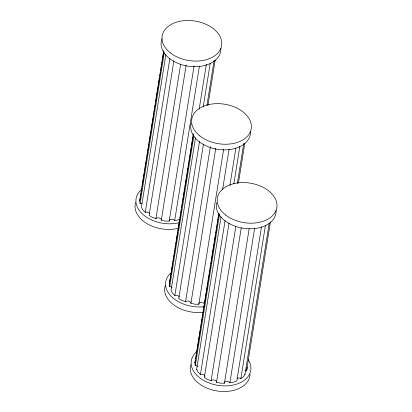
<?xml version="1.0" encoding="UTF-8"?>
<svg xmlns="http://www.w3.org/2000/svg" width="412" height="412" viewBox="0 0 412 412"><rect width="100%" height="100%" fill="white"/><g stroke="black" fill="none" stroke-linecap="round" stroke-linejoin="round"><path stroke-width="0.62" d="M141.877 203.919A2.879 1.911 9.1 0 0 140.461 203.518L140.09 203.513L139.658 200.793L163.703 50.661M140.466 196.921L140.672 195.654M140.873 194.387L141.079 193.12M141.28 191.853L141.481 190.586M141.687 189.319L141.888 188.052M142.094 186.785L144.427 172.216M144.627 170.949L144.833 169.682M145.034 168.415L146.049 162.081M146.25 160.814L146.456 159.547M146.657 158.28L146.863 157.013M147.063 155.746L147.264 154.479M147.47 153.213L147.671 151.946M147.877 150.679L148.078 149.412M148.279 148.145L148.485 146.878M148.686 145.611L148.892 144.344M149.093 143.077L151.019 131.042M151.225 129.775L151.425 128.508M151.631 127.241L153.048 118.373M153.254 117.106L153.455 115.839M153.661 114.572L153.861 113.305M154.062 112.038L154.268 110.771M154.469 109.504L154.675 108.238M154.876 106.971L155.077 105.704M155.283 104.437L155.484 103.17M155.69 101.903L158.023 87.334M158.223 86.062L158.429 84.795M158.63 83.528L159.645 77.193M159.846 75.926L160.052 74.66M160.253 73.393L160.459 72.126M160.659 70.859L160.86 69.592M161.066 68.325L161.267 67.058M161.473 65.791L161.674 64.524M161.88 63.257L162.081 61.991M162.282 60.724L162.488 59.457M162.689 58.19L163.806 51.222M140.09 203.513L164.239 52.741M165.876 54.636L141.424 207.303L142.871 209.94L145.235 212.319L145.534 212.195A2.879 1.911 9.1 0 1 149.68 213.797M145.235 212.319L169.888 58.386M194.067 65.92L169.208 221.126L165.233 221.064L161.339 220.06A2.879 1.911 9.1 0 0 159.284 217.989A2.879 1.911 9.1 0 0 156.04 218.551L152.229 217.356L149.113 215.394L173.874 60.827M155.891 218.767L180.647 64.2M161.283 220.302L186.142 65.101M179.998 219.411L174.662 220.708L199.418 66.141M172.087 287.442A2.879 1.911 9.1 0 0 170.084 286.67L169.713 286.664L169.28 283.95L193.326 133.818M171.207 273.11L169.28 283.95M171.413 271.843L172.834 262.974M173.035 261.708L173.241 260.441M173.442 259.174L173.643 257.907M173.849 256.64L174.049 255.373M174.255 254.106L174.456 252.839M174.657 251.572L174.863 250.305M175.064 249.039L175.27 247.772M175.471 246.505L175.672 245.238M175.878 243.971L176.078 242.704M176.285 241.437L177.804 231.935M178.01 230.668L179.426 221.795M179.632 220.528L179.833 219.261M180.039 217.994L180.24 216.727M180.441 215.461L180.647 214.194M180.847 212.927L181.053 211.66M181.254 210.393L181.455 209.126M181.661 207.859L181.862 206.592M182.068 205.325L182.269 204.058M182.47 202.792L182.676 201.525M182.877 200.258L184.808 188.222M185.009 186.955L186.43 178.087M186.631 176.82L186.837 175.553M187.038 174.286L187.239 173.019M187.445 171.752L188.052 167.952M188.253 166.685L188.459 165.418M188.66 164.151L188.866 162.884M189.067 161.617L189.268 160.35M189.474 159.083L189.675 157.817M189.881 156.55L191.4 147.048M191.606 145.781L193.022 136.913M193.228 135.646L193.429 134.379M169.713 286.664L193.861 135.898M199.166 109.17L206.371 64.19M195.499 137.788L171.047 290.455L172.494 293.092L174.858 295.476L175.157 295.353A2.879 1.911 9.1 0 1 179.308 296.949M203.224 106.914L210.223 63.206M174.858 295.476L199.516 141.537M206.932 105.251L214.137 60.27M207.895 105.56L215.203 59.951M223.69 149.077L198.831 304.277L194.855 304.221L190.962 303.217A2.879 1.911 9.1 0 0 188.907 301.146A2.879 1.911 9.1 0 0 185.668 301.702L181.857 300.513L178.741 298.551L203.497 143.984M185.513 301.919L210.372 146.718M190.905 303.459L215.764 148.258M197.672 366.381A2.879 1.911 9.1 0 0 195.674 365.614L195.303 365.609L194.871 362.89L218.798 213.277M222.552 189.839L229.046 149.298M195.679 359.017L195.885 357.75M196.086 356.483L196.287 355.216M196.493 353.949L196.694 352.682M196.9 351.415L197.101 350.149M197.307 348.882L197.508 347.615M197.708 346.348L200.448 329.245M200.654 327.978L200.855 326.711M201.056 325.444L201.262 324.177M201.463 322.91L202.076 319.109M202.277 317.843L202.477 316.576M202.683 315.309L202.884 314.042M203.09 312.775L203.291 311.508M203.492 310.241L203.698 308.974M203.899 307.707L204.105 306.44M204.306 305.174L204.507 303.907M204.713 302.64L207.452 285.537M207.653 284.27L207.859 283.003M208.06 281.736L209.075 275.401M209.275 274.135L209.481 272.868M209.682 271.601L209.888 270.334M210.089 269.067L210.29 267.8M210.496 266.533L210.697 265.266M210.903 263.999L211.104 262.732M211.305 261.466L214.044 244.357M214.25 243.09L214.451 241.823M214.657 240.557L215.672 234.222M215.873 232.955L216.073 231.688M216.279 230.421L216.48 229.154M216.686 227.888L216.887 226.621M217.088 225.354L217.294 224.087M217.495 222.82L217.701 221.553M217.902 220.286L218.102 219.019M218.308 217.752L219.019 213.318M195.303 365.609L219.555 214.204M204.975 376.398A2.879 1.911 9.1 0 0 200.747 374.292L200.443 374.415L198.084 372.036L196.637 369.399L221.09 216.727M229.906 185.354L235.896 147.98M200.443 374.415L225.101 220.482M233.862 183.731L239.851 146.358M249.178 228.65L224.416 383.222L220.446 383.16L216.552 382.156A2.879 1.911 9.1 0 0 214.492 380.085A2.879 1.911 9.1 0 0 211.253 380.647L207.442 379.452L204.326 377.49L229.087 222.923M237.369 183.335L243.76 143.428M238.435 183.016L244.826 143.103M211.104 380.863L235.86 226.296M216.496 382.398L241.252 227.831M261.481 226.919L236.823 380.853L233.599 382.161L229.875 382.805L254.631 228.238M237.137 378.365A2.879 1.911 9.1 0 1 240.593 378.417L240.881 378.602L265.436 225.302M240.881 378.602L243.389 376.723L244.996 374.405L269.247 223M245.459 370.831A2.879 1.911 9.1 0 1 246.201 370.841L246.572 370.913L270.416 222.047M139.658 200.793L140.265 198.187M194.871 362.89L195.479 360.284M246.572 370.913L247.179 368.307L247.009 367.221M196.637 369.399L196.982 369.337M244.656 374.271L244.996 374.405M174.662 220.708L174.528 220.461A2.879 1.911 9.1 0 0 171.346 219.236A2.879 1.911 9.1 0 0 169.167 220.868L169.208 221.126M204.285 303.865L204.151 303.618A2.879 1.911 9.1 0 0 200.968 302.393A2.879 1.911 9.1 0 0 198.79 304.025L198.831 304.277M229.875 382.805L229.736 382.557A2.879 1.911 9.1 0 0 226.554 381.332A2.879 1.911 9.1 0 0 224.38 382.964L224.416 383.222M203.513 312.27A30.112 19.992 9.1 0 1 165.217 285.737M204.409 306.657A30.112 19.992 9.1 0 1 171.201 296.305A30.112 19.992 9.1 0 1 171.171 272.744M250.481 131.485A30.112 19.992 9.1 0 1 218.628 149.468A30.112 19.992 9.1 0 1 191.122 123.585M276.071 210.424A30.112 19.992 9.1 0 1 244.218 228.413A30.112 19.992 9.1 0 1 216.707 202.524M250.017 374.307A30.112 19.992 9.1 0 1 216.856 390.937A30.112 19.992 9.1 0 1 190.802 364.677M248.287 359.748A30.112 19.992 9.1 0 1 218.025 385.364A30.112 19.992 9.1 0 1 196.761 351.683M178.715 228.202A30.112 19.992 9.1 0 1 146.96 223.628A30.112 19.992 9.1 0 1 135.589 202.58M220.858 48.328A30.112 19.992 9.1 0 1 187.702 66.121A30.112 19.992 9.1 0 1 162.045 38.759M179.611 222.583A30.112 19.992 9.1 0 1 143.201 214.673A30.112 19.992 9.1 0 1 141.548 189.587M199.892 135.945A30.112 19.992 9.1 0 0 250.202 132.123A30.112 19.992 9.1 0 0 214.405 103.757A30.112 19.992 9.1 0 0 199.892 135.945M225.482 214.884A30.112 19.992 9.1 0 0 275.793 211.068A30.112 19.992 9.1 0 0 239.99 182.696A30.112 19.992 9.1 0 0 225.482 214.884M170.269 52.788A30.112 19.992 9.1 0 0 220.58 48.971A30.112 19.992 9.1 0 0 184.777 20.6A30.112 19.992 9.1 0 0 170.269 52.788"/></g></svg>
